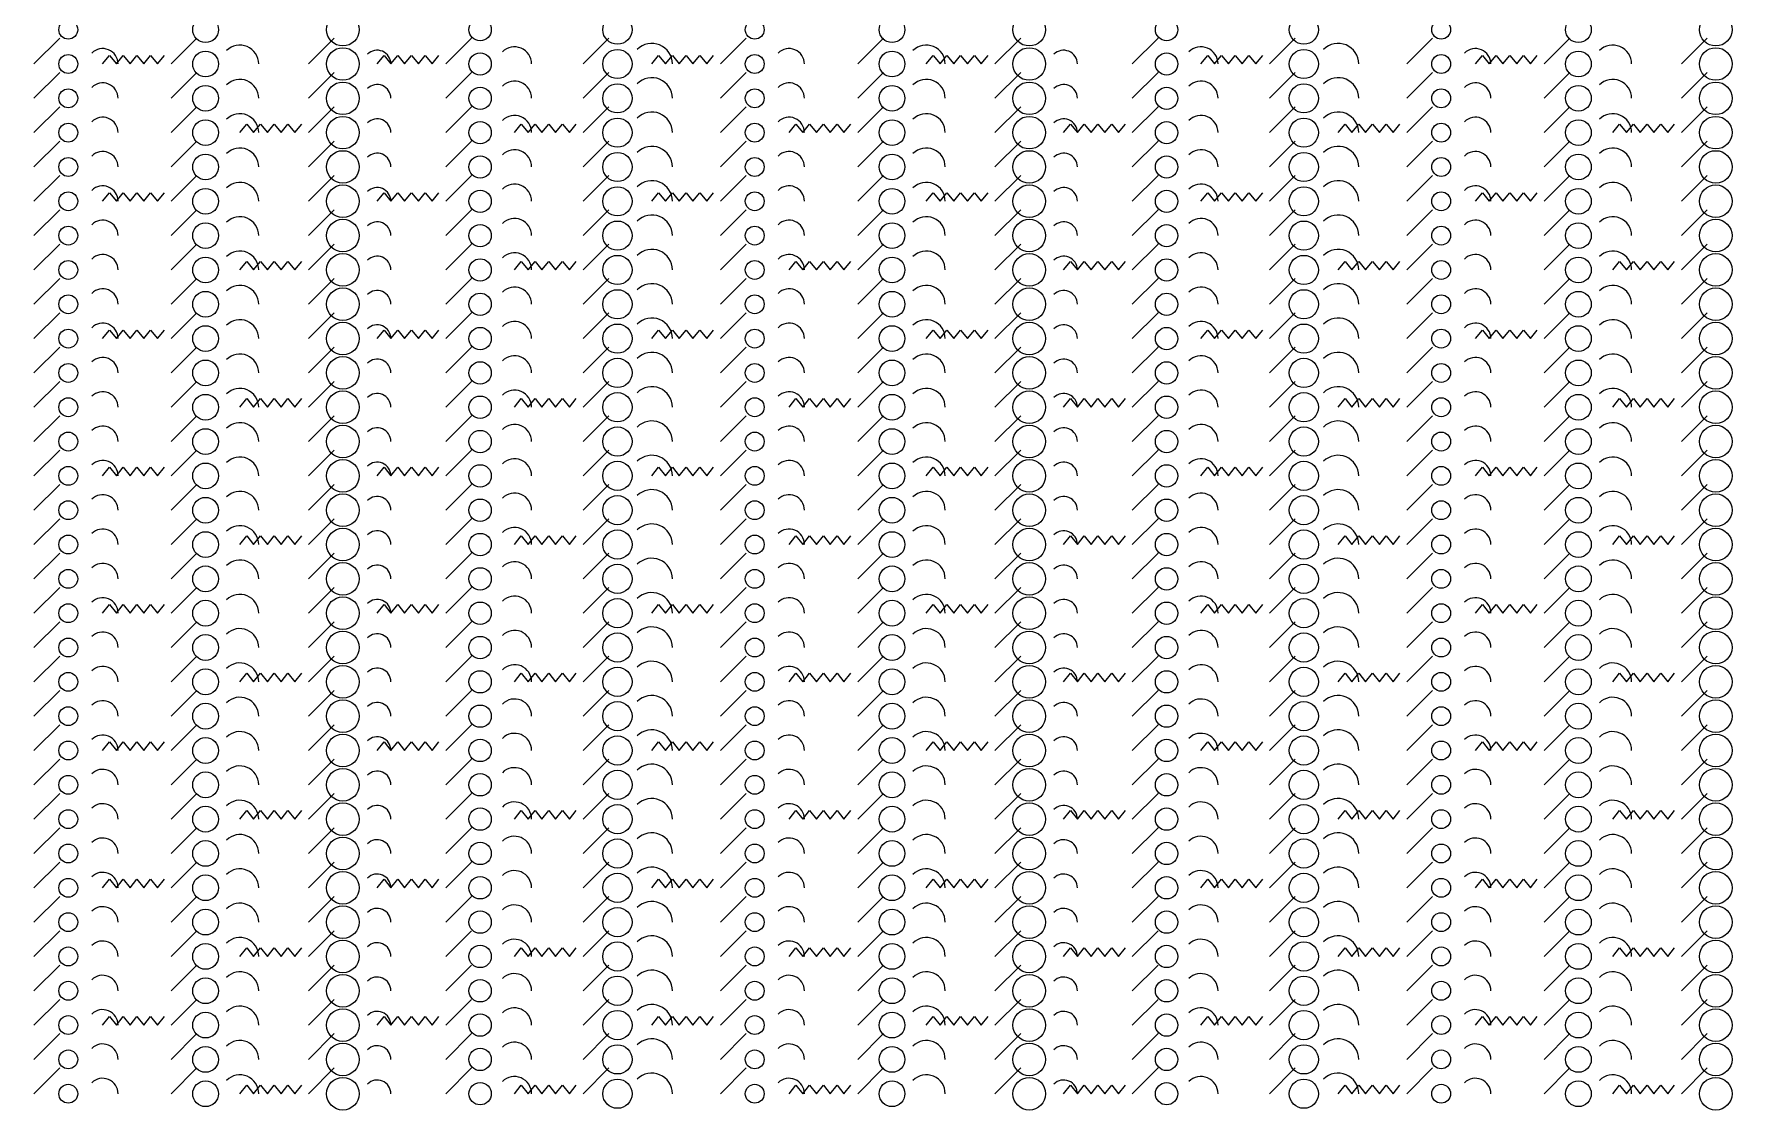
# Model space of a CAD drawing. Extents: x 0 to 1996, y -10 to 19965.
# Drawn here: x 0 to 990, y -10 to 618 of the extents above; entities that cross this region are included whole.
import ezdxf

# ---------------------------------------------------------------- set-up
doc = ezdxf.new("R2010")
doc.units = 0

msp = doc.modelspace()

# ---------------------------------------------------------------- linework, layer by layer
for p, q in [((0, 600), (15, 615)), ((80, 600), (95, 615)), ((160, 600), (175, 615)), ((240, 600), (255, 615)), ((320, 600), (335, 615)), ((400, 600), (415, 615)), ((480, 600), (495, 615)), ((560, 600), (575, 615)), ((640, 600), (655, 615)), ((720, 600), (735, 615)), ((800, 600), (815, 615)), ((880, 600), (895, 615)), ((960, 600), (975, 615)), ((0, 580), (15, 595)), ((80, 580), (95, 595)), ((160, 580), (175, 595)), ((240, 580), (255, 595)), ((320, 580), (335, 595)), ((400, 580), (415, 595)), ((480, 580), (495, 595)), ((560, 580), (575, 595)), ((640, 580), (655, 595)), ((720, 580), (735, 595)), ((800, 580), (815, 595)), ((880, 580), (895, 595)), ((960, 580), (975, 595)), ((0, 560), (15, 575)), ((80, 560), (95, 575)), ((160, 560), (175, 575)), ((240, 560), (255, 575)), ((320, 560), (335, 575)), ((400, 560), (415, 575)), ((480, 560), (495, 575)), ((560, 560), (575, 575)), ((640, 560), (655, 575)), ((720, 560), (735, 575)), ((800, 560), (815, 575)), ((880, 560), (895, 575)), ((960, 560), (975, 575)), ((0, 540), (15, 555)), ((80, 540), (95, 555)), ((160, 540), (175, 555)), ((240, 540), (255, 555)), ((320, 540), (335, 555)), ((400, 540), (415, 555)), ((480, 540), (495, 555)), ((560, 540), (575, 555)), ((640, 540), (655, 555)), ((720, 540), (735, 555)), ((800, 540), (815, 555)), ((880, 540), (895, 555)), ((960, 540), (975, 555)), ((0, 520), (15, 535)), ((80, 520), (95, 535)), ((160, 520), (175, 535)), ((240, 520), (255, 535)), ((320, 520), (335, 535)), ((400, 520), (415, 535)), ((480, 520), (495, 535)), ((560, 520), (575, 535)), ((640, 520), (655, 535)), ((720, 520), (735, 535)), ((800, 520), (815, 535)), ((880, 520), (895, 535)), ((960, 520), (975, 535)), ((0, 500), (15, 515)), ((80, 500), (95, 515)), ((160, 500), (175, 515)), ((240, 500), (255, 515)), ((320, 500), (335, 515)), ((400, 500), (415, 515)), ((480, 500), (495, 515)), ((560, 500), (575, 515)), ((640, 500), (655, 515)), ((720, 500), (735, 515)), ((800, 500), (815, 515)), ((880, 500), (895, 515)), ((960, 500), (975, 515)), ((0, 480), (15, 495)), ((80, 480), (95, 495)), ((160, 480), (175, 495)), ((240, 480), (255, 495)), ((320, 480), (335, 495)), ((400, 480), (415, 495)), ((480, 480), (495, 495)), ((560, 480), (575, 495)), ((640, 480), (655, 495)), ((720, 480), (735, 495)), ((800, 480), (815, 495)), ((880, 480), (895, 495)), ((960, 480), (975, 495)), ((0, 460), (15, 475)), ((80, 460), (95, 475)), ((160, 460), (175, 475)), ((240, 460), (255, 475)), ((320, 460), (335, 475)), ((400, 460), (415, 475)), ((480, 460), (495, 475)), ((560, 460), (575, 475)), ((640, 460), (655, 475)), ((720, 460), (735, 475)), ((800, 460), (815, 475)), ((880, 460), (895, 475)), ((960, 460), (975, 475)), ((0, 440), (15, 455)), ((80, 440), (95, 455)), ((160, 440), (175, 455)), ((240, 440), (255, 455)), ((320, 440), (335, 455)), ((400, 440), (415, 455)), ((480, 440), (495, 455)), ((560, 440), (575, 455)), ((640, 440), (655, 455)), ((720, 440), (735, 455)), ((800, 440), (815, 455)), ((880, 440), (895, 455)), ((960, 440), (975, 455)), ((0, 420), (15, 435)), ((80, 420), (95, 435)), ((160, 420), (175, 435)), ((240, 420), (255, 435)), ((320, 420), (335, 435)), ((400, 420), (415, 435)), ((480, 420), (495, 435)), ((560, 420), (575, 435)), ((640, 420), (655, 435)), ((720, 420), (735, 435)), ((800, 420), (815, 435)), ((880, 420), (895, 435)), ((960, 420), (975, 435)), ((0, 400), (15, 415)), ((80, 400), (95, 415)), ((160, 400), (175, 415)), ((240, 400), (255, 415)), ((320, 400), (335, 415)), ((400, 400), (415, 415)), ((480, 400), (495, 415)), ((560, 400), (575, 415)), ((640, 400), (655, 415)), ((720, 400), (735, 415)), ((800, 400), (815, 415)), ((880, 400), (895, 415)), ((960, 400), (975, 415)), ((0, 380), (15, 395)), ((80, 380), (95, 395)), ((160, 380), (175, 395)), ((240, 380), (255, 395)), ((320, 380), (335, 395)), ((400, 380), (415, 395)), ((480, 380), (495, 395)), ((560, 380), (575, 395)), ((640, 380), (655, 395)), ((720, 380), (735, 395)), ((800, 380), (815, 395)), ((880, 380), (895, 395)), ((960, 380), (975, 395)), ((0, 360), (15, 375)), ((80, 360), (95, 375)), ((160, 360), (175, 375)), ((240, 360), (255, 375)), ((320, 360), (335, 375)), ((400, 360), (415, 375)), ((480, 360), (495, 375)), ((560, 360), (575, 375)), ((640, 360), (655, 375)), ((720, 360), (735, 375)), ((800, 360), (815, 375)), ((880, 360), (895, 375)), ((960, 360), (975, 375)), ((0, 340), (15, 355)), ((80, 340), (95, 355)), ((160, 340), (175, 355)), ((240, 340), (255, 355)), ((320, 340), (335, 355)), ((400, 340), (415, 355)), ((480, 340), (495, 355)), ((560, 340), (575, 355)), ((640, 340), (655, 355)), ((720, 340), (735, 355)), ((800, 340), (815, 355)), ((880, 340), (895, 355)), ((960, 340), (975, 355)), ((0, 320), (15, 335)), ((80, 320), (95, 335)), ((160, 320), (175, 335)), ((240, 320), (255, 335)), ((320, 320), (335, 335)), ((400, 320), (415, 335)), ((480, 320), (495, 335)), ((560, 320), (575, 335)), ((640, 320), (655, 335)), ((720, 320), (735, 335)), ((800, 320), (815, 335)), ((880, 320), (895, 335)), ((960, 320), (975, 335)), ((0, 300), (15, 315)), ((80, 300), (95, 315)), ((160, 300), (175, 315)), ((240, 300), (255, 315)), ((320, 300), (335, 315)), ((400, 300), (415, 315)), ((480, 300), (495, 315)), ((560, 300), (575, 315)), ((640, 300), (655, 315)), ((720, 300), (735, 315)), ((800, 300), (815, 315)), ((880, 300), (895, 315)), ((960, 300), (975, 315)), ((0, 280), (15, 295)), ((80, 280), (95, 295)), ((160, 280), (175, 295)), ((240, 280), (255, 295)), ((320, 280), (335, 295)), ((400, 280), (415, 295)), ((480, 280), (495, 295)), ((560, 280), (575, 295)), ((640, 280), (655, 295)), ((720, 280), (735, 295)), ((800, 280), (815, 295)), ((880, 280), (895, 295)), ((960, 280), (975, 295)), ((0, 260), (15, 275)), ((80, 260), (95, 275)), ((160, 260), (175, 275)), ((240, 260), (255, 275)), ((320, 260), (335, 275)), ((400, 260), (415, 275)), ((480, 260), (495, 275)), ((560, 260), (575, 275)), ((640, 260), (655, 275)), ((720, 260), (735, 275)), ((800, 260), (815, 275)), ((880, 260), (895, 275)), ((960, 260), (975, 275)), ((0, 240), (15, 255)), ((80, 240), (95, 255)), ((160, 240), (175, 255)), ((240, 240), (255, 255)), ((320, 240), (335, 255)), ((400, 240), (415, 255)), ((480, 240), (495, 255)), ((560, 240), (575, 255)), ((640, 240), (655, 255)), ((720, 240), (735, 255)), ((800, 240), (815, 255)), ((880, 240), (895, 255)), ((960, 240), (975, 255)), ((0, 220), (15, 235)), ((80, 220), (95, 235)), ((160, 220), (175, 235)), ((240, 220), (255, 235)), ((320, 220), (335, 235)), ((400, 220), (415, 235)), ((480, 220), (495, 235)), ((560, 220), (575, 235)), ((640, 220), (655, 235)), ((720, 220), (735, 235)), ((800, 220), (815, 235)), ((880, 220), (895, 235)), ((960, 220), (975, 235)), ((0, 200), (15, 215)), ((80, 200), (95, 215)), ((160, 200), (175, 215)), ((240, 200), (255, 215)), ((320, 200), (335, 215)), ((400, 200), (415, 215)), ((480, 200), (495, 215)), ((560, 200), (575, 215)), ((640, 200), (655, 215)), ((720, 200), (735, 215)), ((800, 200), (815, 215)), ((880, 200), (895, 215)), ((960, 200), (975, 215)), ((0, 180), (15, 195)), ((80, 180), (95, 195)), ((160, 180), (175, 195)), ((240, 180), (255, 195)), ((320, 180), (335, 195)), ((400, 180), (415, 195)), ((480, 180), (495, 195)), ((560, 180), (575, 195)), ((640, 180), (655, 195)), ((720, 180), (735, 195)), ((800, 180), (815, 195)), ((880, 180), (895, 195)), ((960, 180), (975, 195)), ((0, 160), (15, 175)), ((80, 160), (95, 175)), ((160, 160), (175, 175)), ((240, 160), (255, 175)), ((320, 160), (335, 175)), ((400, 160), (415, 175)), ((480, 160), (495, 175)), ((560, 160), (575, 175)), ((640, 160), (655, 175)), ((720, 160), (735, 175)), ((800, 160), (815, 175)), ((880, 160), (895, 175)), ((960, 160), (975, 175)), ((0, 140), (15, 155)), ((80, 140), (95, 155)), ((160, 140), (175, 155)), ((240, 140), (255, 155)), ((320, 140), (335, 155)), ((400, 140), (415, 155)), ((480, 140), (495, 155)), ((560, 140), (575, 155)), ((640, 140), (655, 155)), ((720, 140), (735, 155)), ((800, 140), (815, 155)), ((880, 140), (895, 155)), ((960, 140), (975, 155)), ((0, 120), (15, 135)), ((80, 120), (95, 135)), ((160, 120), (175, 135)), ((240, 120), (255, 135)), ((320, 120), (335, 135)), ((400, 120), (415, 135)), ((480, 120), (495, 135)), ((560, 120), (575, 135)), ((640, 120), (655, 135)), ((720, 120), (735, 135)), ((800, 120), (815, 135)), ((880, 120), (895, 135)), ((960, 120), (975, 135)), ((0, 100), (15, 115)), ((80, 100), (95, 115)), ((160, 100), (175, 115)), ((240, 100), (255, 115)), ((320, 100), (335, 115)), ((400, 100), (415, 115)), ((480, 100), (495, 115)), ((560, 100), (575, 115)), ((640, 100), (655, 115)), ((720, 100), (735, 115)), ((800, 100), (815, 115)), ((880, 100), (895, 115)), ((960, 100), (975, 115)), ((0, 80), (15, 95)), ((80, 80), (95, 95)), ((160, 80), (175, 95)), ((240, 80), (255, 95)), ((320, 80), (335, 95)), ((400, 80), (415, 95)), ((480, 80), (495, 95)), ((560, 80), (575, 95)), ((640, 80), (655, 95)), ((720, 80), (735, 95)), ((800, 80), (815, 95)), ((880, 80), (895, 95)), ((960, 80), (975, 95)), ((0, 60), (15, 75)), ((80, 60), (95, 75)), ((160, 60), (175, 75)), ((240, 60), (255, 75)), ((320, 60), (335, 75)), ((400, 60), (415, 75)), ((480, 60), (495, 75)), ((560, 60), (575, 75)), ((640, 60), (655, 75)), ((720, 60), (735, 75)), ((800, 60), (815, 75)), ((880, 60), (895, 75)), ((960, 60), (975, 75)), ((0, 40), (15, 55)), ((80, 40), (95, 55)), ((160, 40), (175, 55)), ((240, 40), (255, 55)), ((320, 40), (335, 55)), ((400, 40), (415, 55)), ((480, 40), (495, 55)), ((560, 40), (575, 55)), ((640, 40), (655, 55)), ((720, 40), (735, 55)), ((800, 40), (815, 55)), ((880, 40), (895, 55)), ((960, 40), (975, 55)), ((0, 20), (15, 35)), ((80, 20), (95, 35)), ((160, 20), (175, 35)), ((240, 20), (255, 35)), ((320, 20), (335, 35)), ((400, 20), (415, 35)), ((480, 20), (495, 35)), ((560, 20), (575, 35)), ((640, 20), (655, 35)), ((720, 20), (735, 35)), ((800, 20), (815, 35)), ((880, 20), (895, 35)), ((960, 20), (975, 35)), ((0, 0), (15, 15)), ((80, 0), (95, 15)), ((160, 0), (175, 15)), ((240, 0), (255, 15)), ((320, 0), (335, 15)), ((400, 0), (415, 15)), ((480, 0), (495, 15)), ((560, 0), (575, 15)), ((640, 0), (655, 15)), ((720, 0), (735, 15)), ((800, 0), (815, 15)), ((880, 0), (895, 15)), ((960, 0), (975, 15))]:
    msp.add_line(p, q)
for points in [[(40, 600), (44, 605), (48, 600), (52, 605), (56, 600), (60, 605), (64, 600), (68, 605), (72, 600), (76, 605)], [(200, 600), (204, 605), (208, 600), (212, 605), (216, 600), (220, 605), (224, 600), (228, 605), (232, 600), (236, 605)], [(360, 600), (364, 605), (368, 600), (372, 605), (376, 600), (380, 605), (384, 600), (388, 605), (392, 600), (396, 605)], [(520, 600), (524, 605), (528, 600), (532, 605), (536, 600), (540, 605), (544, 600), (548, 605), (552, 600), (556, 605)], [(680, 600), (684, 605), (688, 600), (692, 605), (696, 600), (700, 605), (704, 600), (708, 605), (712, 600), (716, 605)], [(840, 600), (844, 605), (848, 600), (852, 605), (856, 600), (860, 605), (864, 600), (868, 605), (872, 600), (876, 605)], [(120, 560), (124, 565), (128, 560), (132, 565), (136, 560), (140, 565), (144, 560), (148, 565), (152, 560), (156, 565)], [(280, 560), (284, 565), (288, 560), (292, 565), (296, 560), (300, 565), (304, 560), (308, 565), (312, 560), (316, 565)], [(440, 560), (444, 565), (448, 560), (452, 565), (456, 560), (460, 565), (464, 560), (468, 565), (472, 560), (476, 565)], [(600, 560), (604, 565), (608, 560), (612, 565), (616, 560), (620, 565), (624, 560), (628, 565), (632, 560), (636, 565)], [(760, 560), (764, 565), (768, 560), (772, 565), (776, 560), (780, 565), (784, 560), (788, 565), (792, 560), (796, 565)], [(920, 560), (924, 565), (928, 560), (932, 565), (936, 560), (940, 565), (944, 560), (948, 565), (952, 560), (956, 565)], [(40, 520), (44, 525), (48, 520), (52, 525), (56, 520), (60, 525), (64, 520), (68, 525), (72, 520), (76, 525)], [(200, 520), (204, 525), (208, 520), (212, 525), (216, 520), (220, 525), (224, 520), (228, 525), (232, 520), (236, 525)], [(360, 520), (364, 525), (368, 520), (372, 525), (376, 520), (380, 525), (384, 520), (388, 525), (392, 520), (396, 525)], [(520, 520), (524, 525), (528, 520), (532, 525), (536, 520), (540, 525), (544, 520), (548, 525), (552, 520), (556, 525)], [(680, 520), (684, 525), (688, 520), (692, 525), (696, 520), (700, 525), (704, 520), (708, 525), (712, 520), (716, 525)], [(840, 520), (844, 525), (848, 520), (852, 525), (856, 520), (860, 525), (864, 520), (868, 525), (872, 520), (876, 525)], [(120, 480), (124, 485), (128, 480), (132, 485), (136, 480), (140, 485), (144, 480), (148, 485), (152, 480), (156, 485)], [(280, 480), (284, 485), (288, 480), (292, 485), (296, 480), (300, 485), (304, 480), (308, 485), (312, 480), (316, 485)], [(440, 480), (444, 485), (448, 480), (452, 485), (456, 480), (460, 485), (464, 480), (468, 485), (472, 480), (476, 485)], [(600, 480), (604, 485), (608, 480), (612, 485), (616, 480), (620, 485), (624, 480), (628, 485), (632, 480), (636, 485)], [(760, 480), (764, 485), (768, 480), (772, 485), (776, 480), (780, 485), (784, 480), (788, 485), (792, 480), (796, 485)], [(920, 480), (924, 485), (928, 480), (932, 485), (936, 480), (940, 485), (944, 480), (948, 485), (952, 480), (956, 485)], [(40, 440), (44, 445), (48, 440), (52, 445), (56, 440), (60, 445), (64, 440), (68, 445), (72, 440), (76, 445)], [(200, 440), (204, 445), (208, 440), (212, 445), (216, 440), (220, 445), (224, 440), (228, 445), (232, 440), (236, 445)], [(360, 440), (364, 445), (368, 440), (372, 445), (376, 440), (380, 445), (384, 440), (388, 445), (392, 440), (396, 445)], [(520, 440), (524, 445), (528, 440), (532, 445), (536, 440), (540, 445), (544, 440), (548, 445), (552, 440), (556, 445)], [(680, 440), (684, 445), (688, 440), (692, 445), (696, 440), (700, 445), (704, 440), (708, 445), (712, 440), (716, 445)], [(840, 440), (844, 445), (848, 440), (852, 445), (856, 440), (860, 445), (864, 440), (868, 445), (872, 440), (876, 445)], [(120, 400), (124, 405), (128, 400), (132, 405), (136, 400), (140, 405), (144, 400), (148, 405), (152, 400), (156, 405)], [(280, 400), (284, 405), (288, 400), (292, 405), (296, 400), (300, 405), (304, 400), (308, 405), (312, 400), (316, 405)], [(440, 400), (444, 405), (448, 400), (452, 405), (456, 400), (460, 405), (464, 400), (468, 405), (472, 400), (476, 405)], [(600, 400), (604, 405), (608, 400), (612, 405), (616, 400), (620, 405), (624, 400), (628, 405), (632, 400), (636, 405)], [(760, 400), (764, 405), (768, 400), (772, 405), (776, 400), (780, 405), (784, 400), (788, 405), (792, 400), (796, 405)], [(920, 400), (924, 405), (928, 400), (932, 405), (936, 400), (940, 405), (944, 400), (948, 405), (952, 400), (956, 405)], [(40, 360), (44, 365), (48, 360), (52, 365), (56, 360), (60, 365), (64, 360), (68, 365), (72, 360), (76, 365)], [(200, 360), (204, 365), (208, 360), (212, 365), (216, 360), (220, 365), (224, 360), (228, 365), (232, 360), (236, 365)], [(360, 360), (364, 365), (368, 360), (372, 365), (376, 360), (380, 365), (384, 360), (388, 365), (392, 360), (396, 365)], [(520, 360), (524, 365), (528, 360), (532, 365), (536, 360), (540, 365), (544, 360), (548, 365), (552, 360), (556, 365)], [(680, 360), (684, 365), (688, 360), (692, 365), (696, 360), (700, 365), (704, 360), (708, 365), (712, 360), (716, 365)], [(840, 360), (844, 365), (848, 360), (852, 365), (856, 360), (860, 365), (864, 360), (868, 365), (872, 360), (876, 365)], [(120, 320), (124, 325), (128, 320), (132, 325), (136, 320), (140, 325), (144, 320), (148, 325), (152, 320), (156, 325)], [(280, 320), (284, 325), (288, 320), (292, 325), (296, 320), (300, 325), (304, 320), (308, 325), (312, 320), (316, 325)], [(440, 320), (444, 325), (448, 320), (452, 325), (456, 320), (460, 325), (464, 320), (468, 325), (472, 320), (476, 325)], [(600, 320), (604, 325), (608, 320), (612, 325), (616, 320), (620, 325), (624, 320), (628, 325), (632, 320), (636, 325)], [(760, 320), (764, 325), (768, 320), (772, 325), (776, 320), (780, 325), (784, 320), (788, 325), (792, 320), (796, 325)], [(920, 320), (924, 325), (928, 320), (932, 325), (936, 320), (940, 325), (944, 320), (948, 325), (952, 320), (956, 325)], [(40, 280), (44, 285), (48, 280), (52, 285), (56, 280), (60, 285), (64, 280), (68, 285), (72, 280), (76, 285)], [(200, 280), (204, 285), (208, 280), (212, 285), (216, 280), (220, 285), (224, 280), (228, 285), (232, 280), (236, 285)], [(360, 280), (364, 285), (368, 280), (372, 285), (376, 280), (380, 285), (384, 280), (388, 285), (392, 280), (396, 285)], [(520, 280), (524, 285), (528, 280), (532, 285), (536, 280), (540, 285), (544, 280), (548, 285), (552, 280), (556, 285)], [(680, 280), (684, 285), (688, 280), (692, 285), (696, 280), (700, 285), (704, 280), (708, 285), (712, 280), (716, 285)], [(840, 280), (844, 285), (848, 280), (852, 285), (856, 280), (860, 285), (864, 280), (868, 285), (872, 280), (876, 285)], [(120, 240), (124, 245), (128, 240), (132, 245), (136, 240), (140, 245), (144, 240), (148, 245), (152, 240), (156, 245)], [(280, 240), (284, 245), (288, 240), (292, 245), (296, 240), (300, 245), (304, 240), (308, 245), (312, 240), (316, 245)], [(440, 240), (444, 245), (448, 240), (452, 245), (456, 240), (460, 245), (464, 240), (468, 245), (472, 240), (476, 245)], [(600, 240), (604, 245), (608, 240), (612, 245), (616, 240), (620, 245), (624, 240), (628, 245), (632, 240), (636, 245)], [(760, 240), (764, 245), (768, 240), (772, 245), (776, 240), (780, 245), (784, 240), (788, 245), (792, 240), (796, 245)], [(920, 240), (924, 245), (928, 240), (932, 245), (936, 240), (940, 245), (944, 240), (948, 245), (952, 240), (956, 245)], [(40, 200), (44, 205), (48, 200), (52, 205), (56, 200), (60, 205), (64, 200), (68, 205), (72, 200), (76, 205)], [(200, 200), (204, 205), (208, 200), (212, 205), (216, 200), (220, 205), (224, 200), (228, 205), (232, 200), (236, 205)], [(360, 200), (364, 205), (368, 200), (372, 205), (376, 200), (380, 205), (384, 200), (388, 205), (392, 200), (396, 205)], [(520, 200), (524, 205), (528, 200), (532, 205), (536, 200), (540, 205), (544, 200), (548, 205), (552, 200), (556, 205)], [(680, 200), (684, 205), (688, 200), (692, 205), (696, 200), (700, 205), (704, 200), (708, 205), (712, 200), (716, 205)], [(840, 200), (844, 205), (848, 200), (852, 205), (856, 200), (860, 205), (864, 200), (868, 205), (872, 200), (876, 205)], [(120, 160), (124, 165), (128, 160), (132, 165), (136, 160), (140, 165), (144, 160), (148, 165), (152, 160), (156, 165)], [(280, 160), (284, 165), (288, 160), (292, 165), (296, 160), (300, 165), (304, 160), (308, 165), (312, 160), (316, 165)], [(440, 160), (444, 165), (448, 160), (452, 165), (456, 160), (460, 165), (464, 160), (468, 165), (472, 160), (476, 165)], [(600, 160), (604, 165), (608, 160), (612, 165), (616, 160), (620, 165), (624, 160), (628, 165), (632, 160), (636, 165)], [(760, 160), (764, 165), (768, 160), (772, 165), (776, 160), (780, 165), (784, 160), (788, 165), (792, 160), (796, 165)], [(920, 160), (924, 165), (928, 160), (932, 165), (936, 160), (940, 165), (944, 160), (948, 165), (952, 160), (956, 165)], [(40, 120), (44, 125), (48, 120), (52, 125), (56, 120), (60, 125), (64, 120), (68, 125), (72, 120), (76, 125)], [(200, 120), (204, 125), (208, 120), (212, 125), (216, 120), (220, 125), (224, 120), (228, 125), (232, 120), (236, 125)], [(360, 120), (364, 125), (368, 120), (372, 125), (376, 120), (380, 125), (384, 120), (388, 125), (392, 120), (396, 125)], [(520, 120), (524, 125), (528, 120), (532, 125), (536, 120), (540, 125), (544, 120), (548, 125), (552, 120), (556, 125)], [(680, 120), (684, 125), (688, 120), (692, 125), (696, 120), (700, 125), (704, 120), (708, 125), (712, 120), (716, 125)], [(840, 120), (844, 125), (848, 120), (852, 125), (856, 120), (860, 125), (864, 120), (868, 125), (872, 120), (876, 125)], [(120, 80), (124, 85), (128, 80), (132, 85), (136, 80), (140, 85), (144, 80), (148, 85), (152, 80), (156, 85)], [(280, 80), (284, 85), (288, 80), (292, 85), (296, 80), (300, 85), (304, 80), (308, 85), (312, 80), (316, 85)], [(440, 80), (444, 85), (448, 80), (452, 85), (456, 80), (460, 85), (464, 80), (468, 85), (472, 80), (476, 85)], [(600, 80), (604, 85), (608, 80), (612, 85), (616, 80), (620, 85), (624, 80), (628, 85), (632, 80), (636, 85)], [(760, 80), (764, 85), (768, 80), (772, 85), (776, 80), (780, 85), (784, 80), (788, 85), (792, 80), (796, 85)], [(920, 80), (924, 85), (928, 80), (932, 85), (936, 80), (940, 85), (944, 80), (948, 85), (952, 80), (956, 85)], [(40, 40), (44, 45), (48, 40), (52, 45), (56, 40), (60, 45), (64, 40), (68, 45), (72, 40), (76, 45)], [(200, 40), (204, 45), (208, 40), (212, 45), (216, 40), (220, 45), (224, 40), (228, 45), (232, 40), (236, 45)], [(360, 40), (364, 45), (368, 40), (372, 45), (376, 40), (380, 45), (384, 40), (388, 45), (392, 40), (396, 45)], [(520, 40), (524, 45), (528, 40), (532, 45), (536, 40), (540, 45), (544, 40), (548, 45), (552, 40), (556, 45)], [(680, 40), (684, 45), (688, 40), (692, 45), (696, 40), (700, 45), (704, 40), (708, 45), (712, 40), (716, 45)], [(840, 40), (844, 45), (848, 40), (852, 45), (856, 40), (860, 45), (864, 40), (868, 45), (872, 40), (876, 45)], [(120, 0), (124, 5), (128, 0), (132, 5), (136, 0), (140, 5), (144, 0), (148, 5), (152, 0), (156, 5)], [(280, 0), (284, 5), (288, 0), (292, 5), (296, 0), (300, 5), (304, 0), (308, 5), (312, 0), (316, 5)], [(440, 0), (444, 5), (448, 0), (452, 5), (456, 0), (460, 5), (464, 0), (468, 5), (472, 0), (476, 5)], [(600, 0), (604, 5), (608, 0), (612, 5), (616, 0), (620, 5), (624, 0), (628, 5), (632, 0), (636, 5)], [(760, 0), (764, 5), (768, 0), (772, 5), (776, 0), (780, 5), (784, 0), (788, 5), (792, 0), (796, 5)], [(920, 0), (924, 5), (928, 0), (932, 5), (936, 0), (940, 5), (944, 0), (948, 5), (952, 0), (956, 5)]]:
    msp.add_lwpolyline(points)
for centre, radius in [((20, 620), 5.5), ((100, 620), 7.5), ((180, 620), 9.5), ((260, 620), 6.5), ((340, 620), 8.5), ((420, 620), 5.5), ((500, 620), 7.5), ((580, 620), 9.5), ((660, 620), 6.5), ((740, 620), 8.5), ((820, 620), 5.5), ((900, 620), 7.5), ((980, 620), 9.5), ((20, 600), 5.5), ((100, 600), 7.5), ((180, 600), 9.5), ((260, 600), 6.5), ((340, 600), 8.5), ((420, 600), 5.5), ((500, 600), 7.5), ((580, 600), 9.5), ((660, 600), 6.5), ((740, 600), 8.5), ((820, 600), 5.5), ((900, 600), 7.5), ((980, 600), 9.5), ((20, 580), 5.5), ((100, 580), 7.5), ((180, 580), 9.5), ((260, 580), 6.5), ((340, 580), 8.5), ((420, 580), 5.5), ((500, 580), 7.5), ((580, 580), 9.5), ((660, 580), 6.5), ((740, 580), 8.5), ((820, 580), 5.5), ((900, 580), 7.5), ((980, 580), 9.5), ((20, 560), 5.5), ((100, 560), 7.5), ((180, 560), 9.5), ((260, 560), 6.5), ((340, 560), 8.5), ((420, 560), 5.5), ((500, 560), 7.5), ((580, 560), 9.5), ((660, 560), 6.5), ((740, 560), 8.5), ((820, 560), 5.5), ((900, 560), 7.5), ((980, 560), 9.5), ((20, 540), 5.5), ((100, 540), 7.5), ((180, 540), 9.5), ((260, 540), 6.5), ((340, 540), 8.5), ((420, 540), 5.5), ((500, 540), 7.5), ((580, 540), 9.5), ((660, 540), 6.5), ((740, 540), 8.5), ((820, 540), 5.5), ((900, 540), 7.5), ((980, 540), 9.5), ((20, 520), 5.5), ((100, 520), 7.5), ((180, 520), 9.5), ((260, 520), 6.5), ((340, 520), 8.5), ((420, 520), 5.5), ((500, 520), 7.5), ((580, 520), 9.5), ((660, 520), 6.5), ((740, 520), 8.5), ((820, 520), 5.5), ((900, 520), 7.5), ((980, 520), 9.5), ((20, 500), 5.5), ((100, 500), 7.5), ((180, 500), 9.5), ((260, 500), 6.5), ((340, 500), 8.5), ((420, 500), 5.5), ((500, 500), 7.5), ((580, 500), 9.5), ((660, 500), 6.5), ((740, 500), 8.5), ((820, 500), 5.5), ((900, 500), 7.5), ((980, 500), 9.5), ((20, 480), 5.5), ((100, 480), 7.5), ((180, 480), 9.5), ((260, 480), 6.5), ((340, 480), 8.5), ((420, 480), 5.5), ((500, 480), 7.5), ((580, 480), 9.5), ((660, 480), 6.5), ((740, 480), 8.5), ((820, 480), 5.5), ((900, 480), 7.5), ((980, 480), 9.5), ((20, 460), 5.5), ((100, 460), 7.5), ((180, 460), 9.5), ((260, 460), 6.5), ((340, 460), 8.5), ((420, 460), 5.5), ((500, 460), 7.5), ((580, 460), 9.5), ((660, 460), 6.5), ((740, 460), 8.5), ((820, 460), 5.5), ((900, 460), 7.5), ((980, 460), 9.5), ((20, 440), 5.5), ((100, 440), 7.5), ((180, 440), 9.5), ((260, 440), 6.5), ((340, 440), 8.5), ((420, 440), 5.5), ((500, 440), 7.5), ((580, 440), 9.5), ((660, 440), 6.5), ((740, 440), 8.5), ((820, 440), 5.5), ((900, 440), 7.5), ((980, 440), 9.5), ((20, 420), 5.5), ((100, 420), 7.5), ((180, 420), 9.5), ((260, 420), 6.5), ((340, 420), 8.5), ((420, 420), 5.5), ((500, 420), 7.5), ((580, 420), 9.5), ((660, 420), 6.5), ((740, 420), 8.5), ((820, 420), 5.5), ((900, 420), 7.5), ((980, 420), 9.5), ((100, 400), 7.5), ((180, 400), 9.5), ((260, 400), 6.5), ((340, 400), 8.5), ((500, 400), 7.5), ((580, 400), 9.5), ((660, 400), 6.5), ((740, 400), 8.5), ((900, 400), 7.5), ((980, 400), 9.5), ((20, 400), 5.5), ((420, 400), 5.5), ((820, 400), 5.5), ((100, 380), 7.5), ((180, 380), 9.5), ((260, 380), 6.5), ((340, 380), 8.5), ((500, 380), 7.5), ((580, 380), 9.5), ((660, 380), 6.5), ((740, 380), 8.5), ((900, 380), 7.5), ((980, 380), 9.5), ((20, 380), 5.5), ((420, 380), 5.5), ((820, 380), 5.5), ((100, 360), 7.5), ((180, 360), 9.5), ((260, 360), 6.5), ((340, 360), 8.5), ((500, 360), 7.5), ((580, 360), 9.5), ((660, 360), 6.5), ((740, 360), 8.5), ((900, 360), 7.5), ((980, 360), 9.5), ((20, 360), 5.5), ((420, 360), 5.5), ((820, 360), 5.5), ((100, 340), 7.5), ((180, 340), 9.5), ((260, 340), 6.5), ((340, 340), 8.5), ((500, 340), 7.5), ((580, 340), 9.5), ((660, 340), 6.5), ((740, 340), 8.5), ((900, 340), 7.5), ((980, 340), 9.5), ((20, 340), 5.5), ((420, 340), 5.5), ((820, 340), 5.5), ((100, 320), 7.5), ((180, 320), 9.5), ((340, 320), 8.5), ((500, 320), 7.5), ((580, 320), 9.5), ((740, 320), 8.5), ((900, 320), 7.5), ((980, 320), 9.5), ((20, 320), 5.5), ((260, 320), 6.5), ((420, 320), 5.5), ((660, 320), 6.5), ((820, 320), 5.5), ((100, 300), 7.5), ((180, 300), 9.5), ((340, 300), 8.5), ((500, 300), 7.5), ((580, 300), 9.5), ((740, 300), 8.5), ((900, 300), 7.5), ((980, 300), 9.5), ((20, 300), 5.5), ((260, 300), 6.5), ((420, 300), 5.5), ((660, 300), 6.5), ((820, 300), 5.5), ((100, 280), 7.5), ((180, 280), 9.5), ((340, 280), 8.5), ((500, 280), 7.5), ((580, 280), 9.5), ((740, 280), 8.5), ((900, 280), 7.5), ((980, 280), 9.5), ((20, 280), 5.5), ((260, 280), 6.5), ((420, 280), 5.5), ((660, 280), 6.5), ((820, 280), 5.5), ((100, 260), 7.5), ((180, 260), 9.5), ((340, 260), 8.5), ((500, 260), 7.5), ((580, 260), 9.5), ((740, 260), 8.5), ((900, 260), 7.5), ((980, 260), 9.5), ((20, 260), 5.5), ((260, 260), 6.5), ((420, 260), 5.5), ((660, 260), 6.5), ((820, 260), 5.5), ((100, 240), 7.5), ((180, 240), 9.5), ((340, 240), 8.5), ((500, 240), 7.5), ((580, 240), 9.5), ((740, 240), 8.5), ((900, 240), 7.5), ((980, 240), 9.5), ((20, 240), 5.5), ((260, 240), 6.5), ((420, 240), 5.5), ((660, 240), 6.5), ((820, 240), 5.5), ((180, 220), 9.5), ((340, 220), 8.5), ((580, 220), 9.5), ((740, 220), 8.5), ((980, 220), 9.5), ((20, 220), 5.5), ((100, 220), 7.5), ((260, 220), 6.5), ((420, 220), 5.5), ((500, 220), 7.5), ((660, 220), 6.5), ((820, 220), 5.5), ((900, 220), 7.5), ((180, 200), 9.5), ((340, 200), 8.5), ((580, 200), 9.5), ((740, 200), 8.5), ((980, 200), 9.5), ((20, 200), 5.5), ((100, 200), 7.5), ((260, 200), 6.5), ((420, 200), 5.5), ((500, 200), 7.5), ((660, 200), 6.5), ((820, 200), 5.5), ((900, 200), 7.5), ((180, 180), 9.5), ((340, 180), 8.5), ((580, 180), 9.5), ((740, 180), 8.5), ((980, 180), 9.5), ((20, 180), 5.5), ((100, 180), 7.5), ((260, 180), 6.5), ((420, 180), 5.5), ((500, 180), 7.5), ((660, 180), 6.5), ((820, 180), 5.5), ((900, 180), 7.5), ((180, 160), 9.5), ((340, 160), 8.5), ((580, 160), 9.5), ((740, 160), 8.5), ((980, 160), 9.5), ((20, 160), 5.5), ((100, 160), 7.5), ((260, 160), 6.5), ((420, 160), 5.5), ((500, 160), 7.5), ((660, 160), 6.5), ((820, 160), 5.5), ((900, 160), 7.5), ((180, 140), 9.5), ((340, 140), 8.5), ((580, 140), 9.5), ((740, 140), 8.5), ((980, 140), 9.5), ((20, 140), 5.5), ((100, 140), 7.5), ((260, 140), 6.5), ((420, 140), 5.5), ((500, 140), 7.5), ((660, 140), 6.5), ((820, 140), 5.5), ((900, 140), 7.5), ((180, 120), 9.5), ((580, 120), 9.5), ((980, 120), 9.5), ((20, 120), 5.5), ((100, 120), 7.5), ((260, 120), 6.5), ((340, 120), 8.5), ((420, 120), 5.5), ((500, 120), 7.5), ((660, 120), 6.5), ((740, 120), 8.5), ((820, 120), 5.5), ((900, 120), 7.5), ((180, 100), 9.5), ((580, 100), 9.5), ((980, 100), 9.5), ((20, 100), 5.5), ((100, 100), 7.5), ((260, 100), 6.5), ((340, 100), 8.5), ((420, 100), 5.5), ((500, 100), 7.5), ((660, 100), 6.5), ((740, 100), 8.5), ((820, 100), 5.5), ((900, 100), 7.5), ((180, 80), 9.5), ((580, 80), 9.5), ((980, 80), 9.5), ((20, 80), 5.5), ((100, 80), 7.5), ((260, 80), 6.5), ((340, 80), 8.5), ((420, 80), 5.5), ((500, 80), 7.5), ((660, 80), 6.5), ((740, 80), 8.5), ((820, 80), 5.5), ((900, 80), 7.5), ((180, 60), 9.5), ((580, 60), 9.5), ((980, 60), 9.5), ((20, 60), 5.5), ((100, 60), 7.5), ((260, 60), 6.5), ((340, 60), 8.5), ((420, 60), 5.5), ((500, 60), 7.5), ((660, 60), 6.5), ((740, 60), 8.5), ((820, 60), 5.5), ((900, 60), 7.5), ((180, 40), 9.5), ((580, 40), 9.5), ((980, 40), 9.5), ((20, 40), 5.5), ((100, 40), 7.5), ((260, 40), 6.5), ((340, 40), 8.5), ((420, 40), 5.5), ((500, 40), 7.5), ((660, 40), 6.5), ((740, 40), 8.5), ((820, 40), 5.5), ((900, 40), 7.5), ((20, 20), 5.5), ((100, 20), 7.5), ((180, 20), 9.5), ((260, 20), 6.5), ((340, 20), 8.5), ((420, 20), 5.5), ((500, 20), 7.5), ((580, 20), 9.5), ((660, 20), 6.5), ((740, 20), 8.5), ((820, 20), 5.5), ((900, 20), 7.5), ((980, 20), 9.5), ((20, 0), 5.5), ((100, 0), 7.5), ((180, 0), 9.5), ((260, 0), 6.5), ((340, 0), 8.5), ((420, 0), 5.5), ((500, 0), 7.5), ((580, 0), 9.5), ((660, 0), 6.5), ((740, 0), 8.5), ((820, 0), 5.5), ((900, 0), 7.5), ((980, 0), 9.5)]:
    msp.add_circle(centre, radius)
for centre, radius in [((40, 600), 9), ((120, 600), 11), ((200, 600), 8), ((280, 600), 10), ((360, 600), 12), ((440, 600), 9), ((520, 600), 11), ((600, 600), 8), ((680, 600), 10), ((760, 600), 12), ((840, 600), 9), ((920, 600), 11), ((40, 580), 9), ((120, 580), 11), ((200, 580), 8), ((280, 580), 10), ((360, 580), 12), ((440, 580), 9), ((520, 580), 11), ((600, 580), 8), ((680, 580), 10), ((760, 580), 12), ((840, 580), 9), ((920, 580), 11), ((40, 560), 9), ((120, 560), 11), ((200, 560), 8), ((280, 560), 10), ((360, 560), 12), ((440, 560), 9), ((520, 560), 11), ((600, 560), 8), ((680, 560), 10), ((760, 560), 12), ((840, 560), 9), ((920, 560), 11), ((40, 540), 9), ((120, 540), 11), ((200, 540), 8), ((280, 540), 10), ((360, 540), 12), ((440, 540), 9), ((520, 540), 11), ((600, 540), 8), ((680, 540), 10), ((760, 540), 12), ((840, 540), 9), ((920, 540), 11), ((40, 520), 9), ((120, 520), 11), ((200, 520), 8), ((280, 520), 10), ((360, 520), 12), ((440, 520), 9), ((520, 520), 11), ((600, 520), 8), ((680, 520), 10), ((760, 520), 12), ((840, 520), 9), ((920, 520), 11), ((40, 500), 9), ((120, 500), 11), ((200, 500), 8), ((280, 500), 10), ((360, 500), 12), ((440, 500), 9), ((520, 500), 11), ((600, 500), 8), ((680, 500), 10), ((760, 500), 12), ((840, 500), 9), ((920, 500), 11), ((40, 480), 9), ((120, 480), 11), ((200, 480), 8), ((280, 480), 10), ((360, 480), 12), ((440, 480), 9), ((520, 480), 11), ((600, 480), 8), ((680, 480), 10), ((760, 480), 12), ((840, 480), 9), ((920, 480), 11), ((40, 460), 9), ((120, 460), 11), ((200, 460), 8), ((280, 460), 10), ((360, 460), 12), ((440, 460), 9), ((520, 460), 11), ((600, 460), 8), ((680, 460), 10), ((760, 460), 12), ((840, 460), 9), ((920, 460), 11), ((40, 440), 9), ((120, 440), 11), ((200, 440), 8), ((280, 440), 10), ((360, 440), 12), ((440, 440), 9), ((520, 440), 11), ((600, 440), 8), ((680, 440), 10), ((760, 440), 12), ((840, 440), 9), ((920, 440), 11), ((40, 420), 9), ((120, 420), 11), ((200, 420), 8), ((280, 420), 10), ((360, 420), 12), ((440, 420), 9), ((520, 420), 11), ((600, 420), 8), ((680, 420), 10), ((760, 420), 12), ((840, 420), 9), ((920, 420), 11), ((40, 400), 9), ((120, 400), 11), ((200, 400), 8), ((280, 400), 10), ((360, 400), 12), ((440, 400), 9), ((520, 400), 11), ((600, 400), 8), ((680, 400), 10), ((760, 400), 12), ((840, 400), 9), ((920, 400), 11), ((40, 380), 9), ((120, 380), 11), ((200, 380), 8), ((280, 380), 10), ((360, 380), 12), ((440, 380), 9), ((520, 380), 11), ((600, 380), 8), ((680, 380), 10), ((760, 380), 12), ((840, 380), 9), ((920, 380), 11), ((40, 360), 9), ((120, 360), 11), ((200, 360), 8), ((280, 360), 10), ((360, 360), 12), ((440, 360), 9), ((520, 360), 11), ((600, 360), 8), ((680, 360), 10), ((760, 360), 12), ((840, 360), 9), ((920, 360), 11), ((40, 340), 9), ((120, 340), 11), ((200, 340), 8), ((280, 340), 10), ((360, 340), 12), ((440, 340), 9), ((520, 340), 11), ((600, 340), 8), ((680, 340), 10), ((760, 340), 12), ((840, 340), 9), ((920, 340), 11), ((40, 320), 9), ((120, 320), 11), ((200, 320), 8), ((280, 320), 10), ((360, 320), 12), ((440, 320), 9), ((520, 320), 11), ((600, 320), 8), ((680, 320), 10), ((760, 320), 12), ((840, 320), 9), ((920, 320), 11), ((40, 300), 9), ((120, 300), 11), ((200, 300), 8), ((280, 300), 10), ((360, 300), 12), ((440, 300), 9), ((520, 300), 11), ((600, 300), 8), ((680, 300), 10), ((760, 300), 12), ((840, 300), 9), ((920, 300), 11), ((40, 280), 9), ((120, 280), 11), ((200, 280), 8), ((280, 280), 10), ((360, 280), 12), ((440, 280), 9), ((520, 280), 11), ((600, 280), 8), ((680, 280), 10), ((760, 280), 12), ((840, 280), 9), ((920, 280), 11), ((40, 260), 9), ((120, 260), 11), ((200, 260), 8), ((280, 260), 10), ((360, 260), 12), ((440, 260), 9), ((520, 260), 11), ((600, 260), 8), ((680, 260), 10), ((760, 260), 12), ((840, 260), 9), ((920, 260), 11), ((40, 240), 9), ((120, 240), 11), ((200, 240), 8), ((280, 240), 10), ((360, 240), 12), ((440, 240), 9), ((520, 240), 11), ((600, 240), 8), ((680, 240), 10), ((760, 240), 12), ((840, 240), 9), ((920, 240), 11), ((40, 220), 9), ((120, 220), 11), ((200, 220), 8), ((280, 220), 10), ((360, 220), 12), ((440, 220), 9), ((520, 220), 11), ((600, 220), 8), ((680, 220), 10), ((760, 220), 12), ((840, 220), 9), ((920, 220), 11), ((40, 200), 9), ((120, 200), 11), ((200, 200), 8), ((280, 200), 10), ((360, 200), 12), ((440, 200), 9), ((520, 200), 11), ((600, 200), 8), ((680, 200), 10), ((760, 200), 12), ((840, 200), 9), ((920, 200), 11), ((40, 180), 9), ((120, 180), 11), ((280, 180), 10), ((360, 180), 12), ((440, 180), 9), ((520, 180), 11), ((680, 180), 10), ((760, 180), 12), ((840, 180), 9), ((920, 180), 11), ((200, 180), 8), ((600, 180), 8), ((40, 160), 9), ((120, 160), 11), ((280, 160), 10), ((360, 160), 12), ((440, 160), 9), ((520, 160), 11), ((680, 160), 10), ((760, 160), 12), ((840, 160), 9), ((920, 160), 11), ((200, 160), 8), ((600, 160), 8), ((40, 140), 9), ((120, 140), 11), ((280, 140), 10), ((360, 140), 12), ((440, 140), 9), ((520, 140), 11), ((680, 140), 10), ((760, 140), 12), ((840, 140), 9), ((920, 140), 11), ((200, 140), 8), ((600, 140), 8), ((40, 120), 9), ((120, 120), 11), ((280, 120), 10), ((360, 120), 12), ((440, 120), 9), ((520, 120), 11), ((680, 120), 10), ((760, 120), 12), ((840, 120), 9), ((920, 120), 11), ((200, 120), 8), ((600, 120), 8), ((40, 100), 9), ((120, 100), 11), ((280, 100), 10), ((360, 100), 12), ((440, 100), 9), ((520, 100), 11), ((680, 100), 10), ((760, 100), 12), ((840, 100), 9), ((920, 100), 11), ((200, 100), 8), ((600, 100), 8), ((120, 80), 11), ((280, 80), 10), ((360, 80), 12), ((520, 80), 11), ((680, 80), 10), ((760, 80), 12), ((920, 80), 11), ((40, 80), 9), ((200, 80), 8), ((440, 80), 9), ((600, 80), 8), ((840, 80), 9), ((120, 60), 11), ((280, 60), 10), ((360, 60), 12), ((520, 60), 11), ((680, 60), 10), ((760, 60), 12), ((920, 60), 11), ((40, 60), 9), ((200, 60), 8), ((440, 60), 9), ((600, 60), 8), ((840, 60), 9), ((120, 40), 11), ((280, 40), 10), ((360, 40), 12), ((520, 40), 11), ((680, 40), 10), ((760, 40), 12), ((920, 40), 11), ((40, 40), 9), ((200, 40), 8), ((440, 40), 9), ((600, 40), 8), ((840, 40), 9), ((120, 20), 11), ((280, 20), 10), ((360, 20), 12), ((520, 20), 11), ((680, 20), 10), ((760, 20), 12), ((920, 20), 11), ((40, 20), 9), ((200, 20), 8), ((440, 20), 9), ((600, 20), 8), ((840, 20), 9), ((120, 0), 11), ((280, 0), 10), ((360, 0), 12), ((520, 0), 11), ((680, 0), 10), ((760, 0), 12), ((920, 0), 11), ((40, 0), 9), ((200, 0), 8), ((440, 0), 9), ((600, 0), 8), ((840, 0), 9)]:
    msp.add_arc(centre, radius, 0, 135)

doc.saveas('drawing.dxf')
